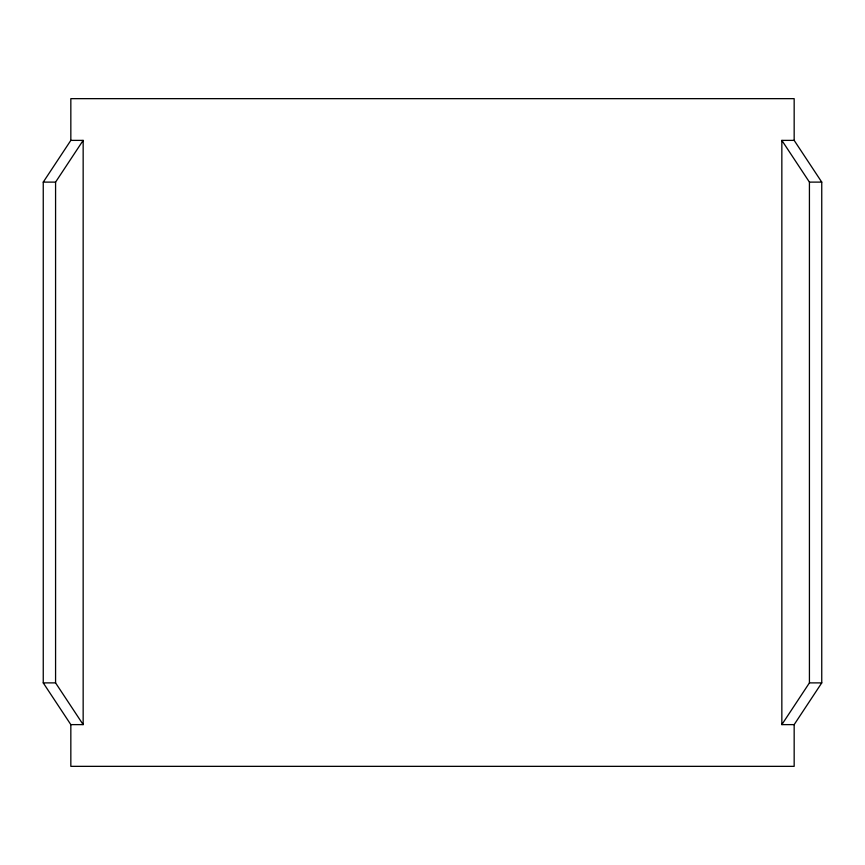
<?xml version="1.0" encoding="UTF-8"?>
<svg xmlns="http://www.w3.org/2000/svg" width="865" height="865" viewBox="0 0 865 865"><rect width="100%" height="100%" fill="white"/><g stroke="black" fill="none" stroke-linecap="round" stroke-linejoin="round"><path stroke-width="1.3" d="M43.25 182.115L70.833 140.379L70.833 98.653L794.167 98.653L794.167 140.379L821.75 182.115L821.75 682.885L794.167 724.621L794.167 766.347L70.833 766.347L70.833 724.621L43.25 682.885L43.25 182.115L55.576 182.115L83.159 140.379L70.833 140.379M794.167 724.621L781.841 724.621L809.424 682.885L809.424 182.115L781.841 140.379L794.167 140.379M809.424 182.115L821.75 182.115M43.25 682.885L55.576 682.885L83.159 724.621L70.833 724.621M809.424 682.885L821.75 682.885M781.841 140.379L781.841 724.621M83.159 140.379L83.159 724.621M55.576 182.115L55.576 682.885"/></g></svg>
